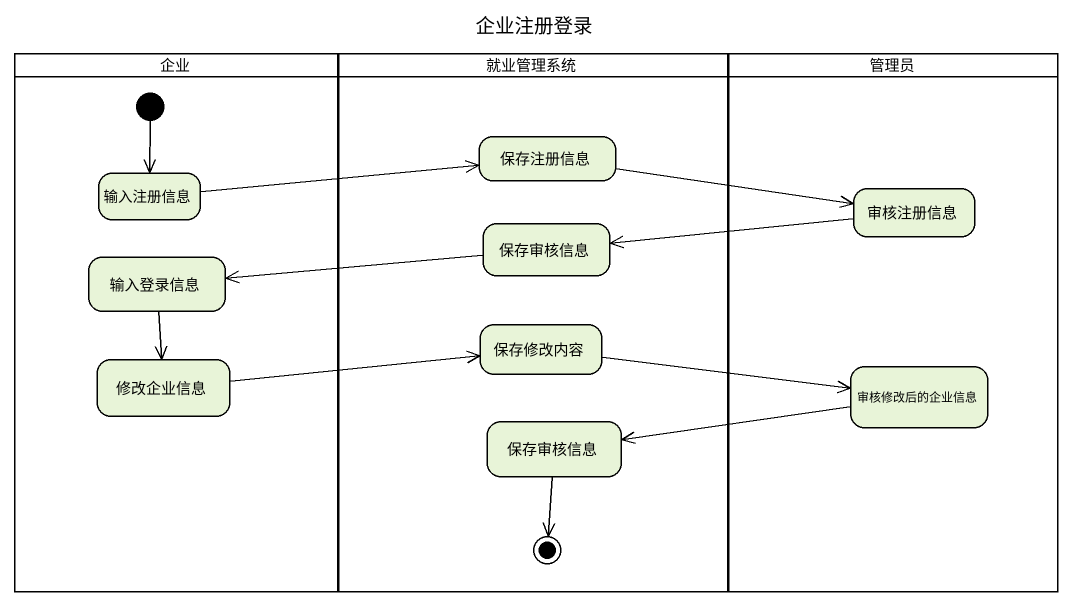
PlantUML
@startuml
title 企业注册登录
hide empty description
state 企业 <<partition>> {
  state 输入注册信息
  state 输入登录信息
  state 修改企业信息
  [*] --> 输入注册信息
}
state 就业管理系统 <<partition>> {
  state 保存注册信息
  state 保存审核信息
  state 保存修改内容
  state "保存审核信息" as 保存审核信息_2
  保存审核信息_2 --> [*]
}
state 管理员 <<partition>> {
  state 审核注册信息
  state 审核修改后的企业信息
}
保存注册信息 -right-> 审核注册信息
输入注册信息 -right-> 保存注册信息
保存审核信息 -left-> 输入登录信息
审核注册信息 -left-> 保存审核信息
输入登录信息 --> 修改企业信息
修改企业信息 -right-> 保存修改内容
保存修改内容 -right-> 审核修改后的企业信息
审核修改后的企业信息 -left-> 保存审核信息_2
@enduml
